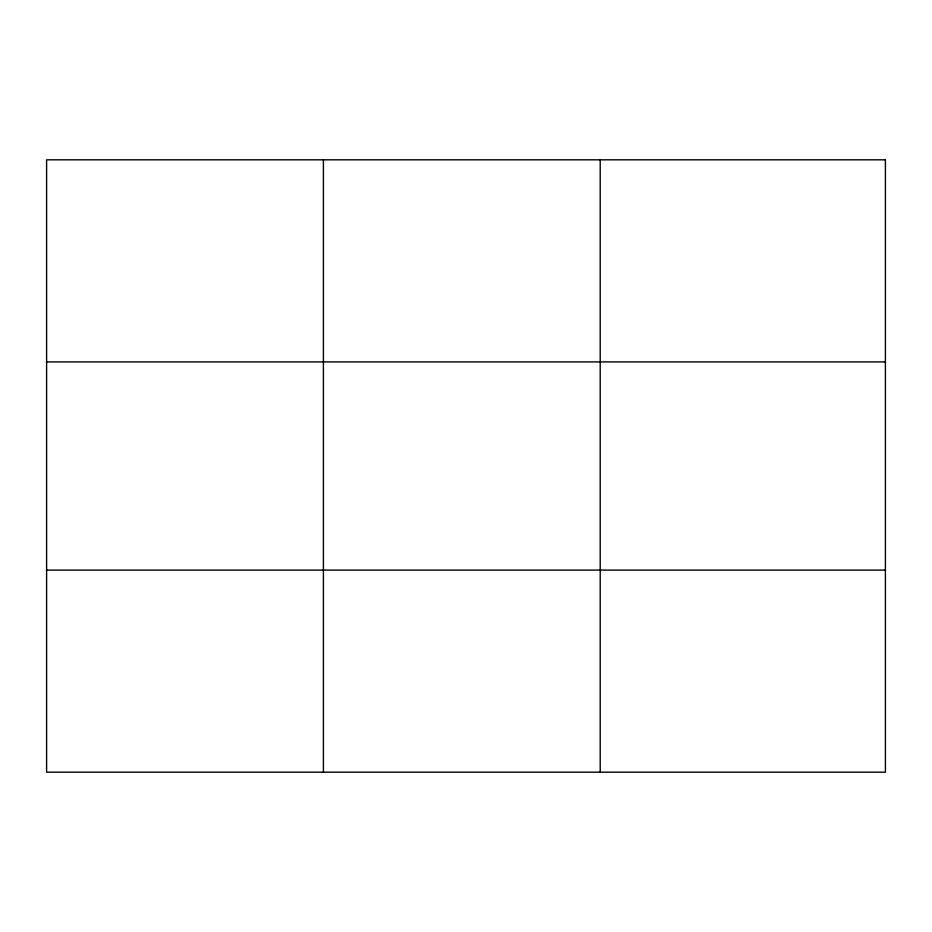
<?xml version="1.0" encoding="UTF-8"?>
<svg xmlns="http://www.w3.org/2000/svg" width="932" height="932" viewBox="0 0 932 932"><rect width="100%" height="100%" fill="white"/><g stroke="black" fill="none" stroke-linecap="round" stroke-linejoin="round"><path stroke-width="1.4" d="M323.404 772.185L323.404 159.815M600.208 772.185L600.208 159.815M46.6 361.896L885.4 361.896M46.6 570.104L885.4 570.104M885.4 159.815L885.4 772.185L46.6 772.185L46.6 159.815L885.4 159.815"/></g></svg>
